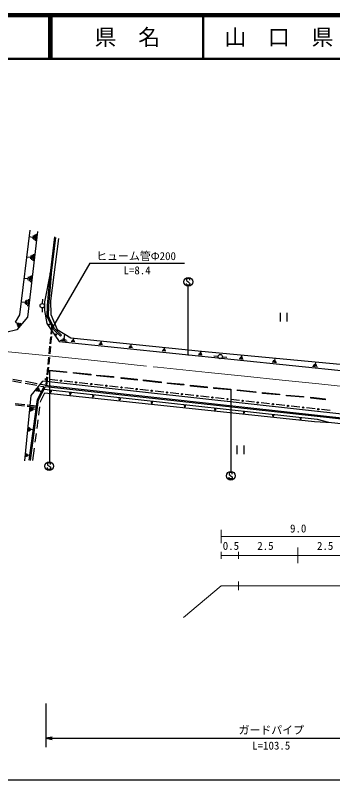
# Model space of a CAD drawing. Units: millimetres, scale not verified. Extents: x 40000 to 680000, y 20000 to 380000.
# Drawn here: x 289952 to 362726, y 205000 to 380000 of the extents above; entities that cross this region are included whole.
import ezdxf
from ezdxf.enums import TextEntityAlignment as Align

# ---------------------------------------------------------------- set-up
doc = ezdxf.new("R2010")
doc.units = ezdxf.units.MM
doc.header["$LTSCALE"] = 1000
doc.linetypes.add('CHAIN', pattern=[18.5, 12, -1.5, 3.5, -1.5])
for name, color, linetype, lineweight in [('M-BGD', 7, 'Continuous', 25), ('M-BMK', 2, 'CHAIN', 13), ('M-STR-HTXT', 7, 'Continuous', 13), ('M-STR-STR3', 7, 'Continuous', 25), ('M-STR-STRC', 7, 'Continuous', 25), ('M-TTL', 2, 'Continuous', 140), ('M-TTL-BAND', 7, 'Continuous', 25), ('M-TTL-LINE', 7, 'Continuous', 50)]:
    doc.layers.add(name, color=color, linetype=linetype, lineweight=lineweight)
doc.layers.add('M-TTL-TXT', color=7, linetype='Continuous')
doc.styles.add('ＭＳ ゴシック', font='')
doc.styles.get('ＭＳ ゴシック').set_extended_font_data('MS Gothic')

# ---------------------------------------------------------------- blocks, each defined once
blk = doc.blocks.new('filled_dot')
at = {"color": 0, "linetype": 'Continuous', "lineweight": -2, "const_width": 1.25}
blk.add_lwpolyline([(-0.625, 0, 1), (0.625, 0, 1)], format="xyb", close=True, dxfattribs=at)
blk = doc.blocks.new('open_arrow')
at = {"color": 0, "linetype": 'Continuous', "lineweight": -2}
blk.add_lwpolyline([(7.5, 1.25), (0, 0), (7.5, -1.25)], dxfattribs=at)

msp = doc.modelspace()

# ---------------------------------------------------------------- linework, layer by layer
at = {"layer": 'M-BGD'}
for p, q in [((293273, 330831), (290945, 311425)), ((295018, 330499), (292732, 310926)), ((293092, 329342), (294012, 329232)), ((294052, 329612), (293962, 328852)), ((294382, 329772), (294242, 328632)), ((294702, 329922), (294522, 328402)), ((298940, 329299), (297947, 320971)), ((298246, 320954), (299265, 329153)), ((299879, 328891), (298028, 314611)), ((292542, 324722), (293462, 324622)), ((293502, 325002), (293412, 324232)), ((293832, 325162), (293702, 324012)), ((294162, 325312), (293982, 323782)), ((293262, 320282), (293122, 319112)), ((293592, 320432), (293412, 318882)), ((297947, 320971), (296666, 314436)), ((297823, 318773), (297947, 320971)), ((298122, 318752), (298246, 320954)), ((291952, 319842), (292882, 319732)), ((292932, 320122), (292832, 319342)), ((297370, 313541), (297823, 318773)), ((297670, 313523), (298122, 318752)), ((292962, 315012), (292772, 313442)), ((296172, 314012), (296282, 315002)), ((291302, 314412), (292242, 314302)), ((292282, 314692), (292192, 313912)), ((292622, 314852), (292482, 313682)), ((296666, 314436), (296666, 312450)), ((297286, 311080), (297370, 313541)), ((297588, 311135), (297670, 313523)), ((298028, 314611), (298083, 311506)), ((296112, 313012), (296102, 312012)), ((296666, 312450), (297210, 309439)), ((298083, 311506), (299539, 308044)), ((350726, 309884), (350726, 311884)), ((352226, 311884), (352226, 309884)), ((290945, 311425), (289948, 309763)), ((289982, 309792), (290502, 309362)), ((292732, 310926), (290281, 308017)), ((297766, 309921), (297286, 311080)), ((298039, 310046), (297588, 311135)), ((298700, 308082), (297766, 309921)), ((298944, 308263), (298039, 310046)), ((290281, 308017), (287768, 307368)), ((290682, 309572), (290322, 309142)), ((290942, 309542), (290402, 308892)), ((291202, 309502), (290482, 308632)), ((297210, 309439), (299997, 305339)), ((297782, 308952), (297532, 309322)), ((297802, 309062), (297632, 309302)), ((297812, 309162), (297732, 309272)), ((298032, 309392), (297772, 309222)), ((298151, 307026), (298323, 308824)), ((298353, 307035), (298492, 308491)), ((300312, 306527), (298700, 308082)), ((300520, 306743), (298944, 308263)), ((299539, 308044), (302671, 306148)), ((297933, 304762), (298089, 306384)), ((298134, 304762), (298300, 306487)), ((299382, 306612), (299072, 307062)), ((299392, 306742), (299192, 307032)), ((299402, 306862), (299312, 306992)), ((299672, 307142), (299362, 306932)), ((300312, 306527), (300520, 306743)), ((301202, 307032), (301092, 305922)), ((299997, 305339), (367330, 298388)), ((301832, 305352), (300242, 305522)), ((301582, 305622), (300552, 305732)), ((301322, 305892), (300852, 305942)), ((302671, 306148), (332620, 303098)), ((303602, 305222), (302792, 305302)), ((303522, 305402), (302912, 305462)), ((303432, 305572), (303022, 305612)), ((303282, 306082), (303232, 305592)), ((309942, 304572), (309112, 304652)), ((309862, 304752), (309232, 304812)), ((309772, 304922), (309352, 304962)), ((309612, 305442), (309562, 304942)), ((316472, 304742), (316422, 304242)), ((297716, 302501), (297884, 304244)), ((297919, 302523), (298079, 304182)), ((316802, 303862), (315962, 303942)), ((316722, 304042), (316092, 304102)), ((316632, 304212), (316212, 304262)), ((324462, 303072), (323612, 303152)), ((324372, 303252), (323742, 303312)), ((324282, 303432), (323862, 303472)), ((324122, 303962), (324072, 303452)), ((332452, 303112), (332402, 302602)), ((332620, 303098), (409025, 295940)), ((297485, 300087), (297640, 301702)), ((297690, 300134), (297838, 301676)), ((332792, 302212), (331932, 302302)), ((332702, 302392), (332062, 302462)), ((332612, 302572), (332182, 302622)), ((336452, 301882), (335452, 301932)), ((337452, 301802), (338442, 301702)), ((342222, 301232), (341272, 301332)), ((342122, 301442), (341412, 301512)), ((342022, 301642), (341542, 301692)), ((341842, 302232), (341782, 301672)), ((349422, 301522), (349362, 300912)), ((297256, 297702), (297418, 299397)), ((297455, 297688), (297626, 299470)), ((349822, 300452), (348812, 300552)), ((349722, 300672), (348962, 300742)), ((349612, 300882), (349102, 300932)), ((359222, 299482), (358112, 299592)), ((359112, 299722), (358272, 299802)), ((358992, 299952), (358432, 300012)), ((358782, 300652), (358712, 299982)), ((297777, 298581), (297796, 298780)), ((301664, 298213), (297777, 298581)), ((297796, 298780), (301683, 298412)), ((301683, 298412), (301664, 298213)), ((303272, 298056), (303294, 298255)), ((307247, 297618), (303272, 298056)), ((303294, 298255), (307269, 297817)), ((307269, 297817), (307247, 297618)), ((308633, 297443), (308653, 297642)), ((308653, 297642), (312452, 297274)), ((291326, 295841), (289280, 296204)), ((291466, 296273), (289390, 296642)), ((294986, 295649), (292287, 296128)), ((293593, 292938), (296263, 296226)), ((400041, 284759), (296263, 296226)), ((297026, 295307), (297207, 297197)), ((297225, 295285), (297406, 297175)), ((299680, 296424), (297697, 296644)), ((303150, 296040), (301167, 296259)), ((306621, 295655), (304638, 295875)), ((312433, 297075), (308633, 297443)), ((312452, 297274), (312433, 297075)), ((314198, 296883), (314221, 297081)), ((317858, 296463), (314198, 296883)), ((314221, 297081), (317881, 296661)), ((317881, 296661), (317858, 296463)), ((319346, 296340), (319369, 296539)), ((323409, 295867), (319346, 296340)), ((319369, 296539), (323432, 296066)), ((323432, 296066), (323409, 295867)), ((324814, 295674), (324833, 295873)), ((324833, 295873), (328562, 295523)), ((294869, 295212), (292196, 295687)), ((294742, 293952), (295392, 294762)), ((294982, 293922), (295472, 294532)), ((295017, 292060), (296510, 294921)), ((295222, 293892), (295552, 294292)), ((295307, 291968), (296899, 295019)), ((295872, 293702), (295392, 294092)), ((296510, 294921), (295756, 295055)), ((296728, 295340), (295830, 295499)), ((296584, 294416), (359174, 287549)), ((296728, 295340), (400050, 284013)), ((296899, 295019), (400054, 283710)), ((297792, 294032), (298332, 293972)), ((310092, 295271), (308108, 295491)), ((313562, 294887), (311579, 295106)), ((317033, 294502), (315050, 294722)), ((320503, 294118), (318520, 294338)), ((328544, 295324), (324814, 295674)), ((328562, 295523), (328544, 295324)), ((330085, 295096), (330103, 295295)), ((333954, 294729), (330085, 295096)), ((330103, 295295), (333973, 294928)), ((333973, 294928), (333954, 294729)), ((335461, 294588), (335479, 294788)), ((339331, 294238), (335461, 294588)), ((335479, 294788), (339349, 294437)), ((339349, 294437), (339331, 294238)), ((340850, 294081), (340873, 294280)), ((345071, 293608), (340850, 294081)), ((340873, 294280), (345093, 293807)), ((292130, 278025), (293593, 292938)), ((295790, 291765), (296765, 293593)), ((296765, 293593), (358571, 286985)), ((297852, 293922), (298252, 293872)), ((297902, 293802), (298172, 293772)), ((298002, 293462), (298042, 293792)), ((302322, 293532), (302842, 293472)), ((302372, 293422), (302762, 293382)), ((302422, 293312), (302682, 293282)), ((302522, 292982), (302552, 293302)), ((307552, 292962), (308062, 292902)), ((307612, 292852), (307992, 292812)), ((307662, 292742), (307912, 292712)), ((307752, 292422), (307792, 292732)), ((313642, 292292), (314132, 292232)), ((323974, 293734), (321991, 293953)), ((327445, 293349), (325461, 293569)), ((330915, 292965), (328932, 293185)), ((334386, 292581), (332403, 292800)), ((337856, 292196), (335873, 292416)), ((345093, 293807), (345071, 293608)), ((346633, 293433), (346651, 293632)), ((350503, 293082), (346633, 293433)), ((346651, 293632), (350521, 293282)), ((350521, 293282), (350503, 293082)), ((352116, 292855), (352132, 293054)), ((356039, 292539), (352116, 292855)), ((352132, 293054), (356055, 292739)), ((356055, 292739), (356039, 292539)), ((357678, 292348), (357701, 292546)), ((361005, 291962), (357678, 292348)), ((357701, 292546), (361028, 292161)), ((292119, 290784), (289956, 291016)), ((292036, 290491), (289999, 290709)), ((294806, 290495), (292702, 290721)), ((293145, 278140), (295017, 292060)), ((293442, 278100), (295307, 291968)), ((295748, 291443), (295790, 291765)), ((313692, 292192), (314062, 292142)), ((313742, 292082), (313992, 292052)), ((313832, 291772), (313872, 292072)), ((321042, 291482), (321522, 291422)), ((321092, 291382), (321452, 291342)), ((321142, 291272), (321382, 291252)), ((321232, 290972), (321262, 291262)), ((328612, 290652), (329072, 290602)), ((328662, 290552), (329002, 290522)), ((341327, 291812), (339344, 292032)), ((344797, 291428), (342814, 291647)), ((348268, 291043), (346285, 291263)), ((351739, 290659), (349755, 290879)), ((361028, 292161), (361005, 291962)), ((294766, 290198), (292661, 290424)), ((293482, 289292), (293602, 290462)), ((293732, 289422), (293822, 290292)), ((293982, 289542), (294042, 290122)), ((294712, 289762), (294012, 289832)), ((295360, 288467), (295611, 290393)), ((328712, 290452), (328932, 290432)), ((328792, 290172), (328822, 290442)), ((335562, 289892), (336002, 289842)), ((335612, 289802), (335942, 289762)), ((335652, 289702), (335872, 289672)), ((335732, 289422), (335762, 289692)), ((342162, 289162), (342582, 289122)), ((342202, 289072), (342522, 289042)), ((342242, 288982), (342452, 288962)), ((342322, 288722), (342352, 288972)), ((355209, 290275), (353226, 290494)), ((358680, 289890), (356697, 290110)), ((362150, 289506), (360167, 289726)), ((294957, 285378), (295222, 287410)), ((348862, 288432), (349272, 288382)), ((348912, 288342), (349212, 288312)), ((348952, 288252), (349152, 288232)), ((349022, 288002), (349052, 288242)), ((355162, 287742), (355552, 287702)), ((355202, 287662), (355492, 287632)), ((355242, 287572), (355432, 287552)), ((355312, 287332), (355342, 287562)), ((359174, 287549), (361738, 286880)), ((293042, 284712), (293132, 285712)), ((293252, 284822), (293322, 285572)), ((293462, 284922), (293512, 285422)), ((358571, 286985), (362438, 286800)), ((362438, 286800), (396134, 282980)), ((294082, 285112), (293492, 285172)), ((294549, 282257), (294813, 284276)), ((294004, 278075), (294375, 280917)), ((340826, 279498), (340826, 281498)), ((342326, 281498), (342326, 279498)), ((292472, 278932), (292552, 279712)), ((292642, 279012), (292702, 279602)), ((292802, 279092), (292842, 279482)), ((293292, 279242), (292822, 279292))]:
    msp.add_line(p, q, dxfattribs=at)
for centre, radius in [((296125, 313517), 500), ((336952, 301852), 500), ((296953, 296726), 150), ((300424, 296342), 150), ((303894, 295957), 150), ((307365, 295573), 150), ((310835, 295189), 150), ((314306, 294804), 150), ((317777, 294420), 150), ((321247, 294036), 150), ((324718, 293651), 150), ((328188, 293267), 150), ((331659, 292883), 150), ((335129, 292498), 150), ((338600, 292114), 150), ((342071, 291730), 150), ((345541, 291345), 150), ((349012, 290961), 150), ((352482, 290577), 150), ((355953, 290192), 150), ((359424, 289808), 150)]:
    msp.add_circle(centre, radius, dxfattribs=at)
at = {"layer": 'M-BMK'}
for p, q in [((285790, 303206), (297699, 302010)), ((297699, 302010), (308128, 300951)), ((308128, 300951), (322559, 299443)), ((322559, 299443), (334172, 298258)), ((334172, 298258), (342482, 297397)), ((342482, 297397), (351151, 296499)), ((351151, 296499), (359570, 295602)), ((359570, 295602), (366552, 294830))]:
    msp.add_line(p, q, dxfattribs=at)
at = {"layer": 'M-STR-HTXT'}
for p, q in [((337124, 262175), (337124, 259175)), ((337124, 260675), (386109, 260675)), ((354732, 258139), (354732, 254539)), ((337124, 257139), (337124, 255539)), ((337124, 256339), (341124, 256339)), ((341124, 255539), (341124, 257139)), ((341124, 256339), (354732, 256339)), ((354732, 256339), (368501, 256339)), ((341124, 250392), (341124, 248392)), ((337124, 249392), (328501, 242156)), ((337124, 249392), (372501, 249392))]:
    msp.add_line(p, q, dxfattribs=at)
at = {"layer": 'M-STR-STR3'}
for p, q in [((307025, 323272), (298465, 308544)), ((307025, 323272), (328733, 323272)), ((296953, 222480), (296953, 212480)), ((296953, 214480), (400327, 214480))]:
    msp.add_line(p, q, dxfattribs=at)
at = {"layer": 'M-STR-STRC'}
for p, q in [((329342, 319660), (329219, 319476)), ((329219, 319476), (329221, 319344)), ((329221, 318496), (329219, 318618)), ((329221, 319344), (329285, 319215)), ((329285, 319215), (329540, 319034)), ((329535, 319726), (329342, 319660)), ((329656, 319724), (329535, 319726)), ((329540, 319034), (329669, 318902)), ((329906, 319605), (329656, 319724)), ((329669, 318902), (329848, 318786)), ((329848, 318786), (329974, 318586)), ((329969, 319473), (329906, 319605)), ((329969, 319344), (329969, 319473)), ((329974, 318586), (329969, 318475)), ((329261, 318394), (329221, 318496)), ((329345, 318283), (329261, 318394)), ((329532, 318223), (329345, 318283)), ((329666, 318223), (329532, 318223)), ((329590, 302284), (329590, 317964)), ((329766, 318252), (329666, 318223)), ((329909, 318344), (329766, 318252)), ((329969, 318475), (329909, 318344)), ((297764, 298443), (297764, 277783)), ((339369, 294235), (339369, 275588)), ((297436, 277481), (297313, 277296)), ((297313, 277296), (297315, 277165)), ((297315, 277165), (297378, 277035)), ((297378, 277035), (297634, 276854)), ((297629, 277546), (297436, 277481)), ((297750, 277544), (297629, 277546)), ((297634, 276854), (297763, 276722)), ((298000, 277425), (297750, 277544)), ((297763, 276722), (297942, 276606)), ((297942, 276606), (298068, 276406)), ((298063, 277294), (298000, 277425)), ((298063, 277165), (298063, 277294)), ((297315, 276317), (297313, 276438)), ((297355, 276214), (297315, 276317)), ((297439, 276103), (297355, 276214)), ((297626, 276043), (297439, 276103)), ((297760, 276043), (297626, 276043)), ((297860, 276072), (297760, 276043)), ((298003, 276164), (297860, 276072)), ((298063, 276296), (298003, 276164)), ((298068, 276406), (298063, 276296)), ((339073, 275285), (338949, 275101)), ((338949, 275101), (338951, 274969)), ((338951, 274969), (339015, 274840)), ((339015, 274840), (339270, 274659)), ((339265, 275351), (339073, 275285)), ((339386, 275349), (339265, 275351)), ((339636, 275230), (339386, 275349)), ((339699, 275098), (339636, 275230)), ((339699, 274969), (339699, 275098)), ((338951, 274121), (338949, 274243)), ((338991, 274019), (338951, 274121)), ((339075, 273908), (338991, 274019)), ((339262, 273848), (339075, 273908)), ((339396, 273848), (339262, 273848)), ((339270, 274659), (339399, 274527)), ((339496, 273876), (339396, 273848)), ((339399, 274527), (339578, 274411)), ((339639, 273969), (339496, 273876)), ((339578, 274411), (339705, 274211)), ((339699, 274100), (339639, 273969)), ((339705, 274211), (339699, 274100))]:
    msp.add_line(p, q, dxfattribs=at)
for centre in [(329626, 318963), (297720, 276784), (339356, 274588)]:
    msp.add_circle(centre, 1000, dxfattribs=at)
at = {"layer": 'M-TTL'}
msp.add_line((680000, 380000), (40000, 380000), dxfattribs=at)
at = {"layer": 'M-TTL-BAND'}
msp.add_line((40000, 205000), (579000, 205000), dxfattribs=at)
at = {"layer": 'M-TTL-LINE'}
for p, q in [((297750, 380000), (297750, 370000)), ((298250, 380000), (298250, 370000)), ((333000, 380000), (333000, 370000)), ((40000, 370000), (680000, 370000))]:
    msp.add_line(p, q, dxfattribs=at)

# ---------------------------------------------------------------- block references
at = {"layer": 'M-STR-STR3', "xscale": 193, "yscale": 193}
msp.add_blockref('open_arrow', (296953, 214480), dxfattribs=at)
at = {"layer": 'M-STR-STRC', "xscale": 160, "yscale": 160}
for p, rotation in [((329590, 302284), 90), ((297764, 298443), 270), ((339369, 294235), 270)]:
    msp.add_blockref('filled_dot', p, dxfattribs=dict(at, rotation=rotation))

# ---------------------------------------------------------------- texts
at = {"layer": 'M-STR-HTXT', "style": 'ＭＳ ゴシック'}
for s, p in [('9.0', (352938, 261045)), ('0.5', (337514, 257068)), ('2.5', (345428, 257069)), ('2.5', (359117, 257068))]:
    msp.add_text(s, height=1833, dxfattribs=at).set_placement(p, align=Align.BOTTOM_LEFT)
at = {"layer": 'M-STR-STR3', "style": 'ＭＳ ゴシック'}
for s, p in [('ヒューム管Ф200', (308504, 324874)), ('L=8.4', (314754, 321614)), ('ガードパイプ', (341140, 216360)), ('L=103.5', (344265, 212813))]:
    msp.add_text(s, height=1833, dxfattribs=at).set_placement(p, align=Align.MIDDLE_LEFT)
at = {"layer": 'M-TTL-TXT', "style": 'ＭＳ ゴシック'}
for s, p in [('県\u3000名', (315625, 375000)), ('山\u3000口\u3000県', (350375, 375000))]:
    msp.add_text(s, height=3666, dxfattribs=at).set_placement(p, align=Align.MIDDLE_CENTER)

doc.saveas('drawing.dxf')
